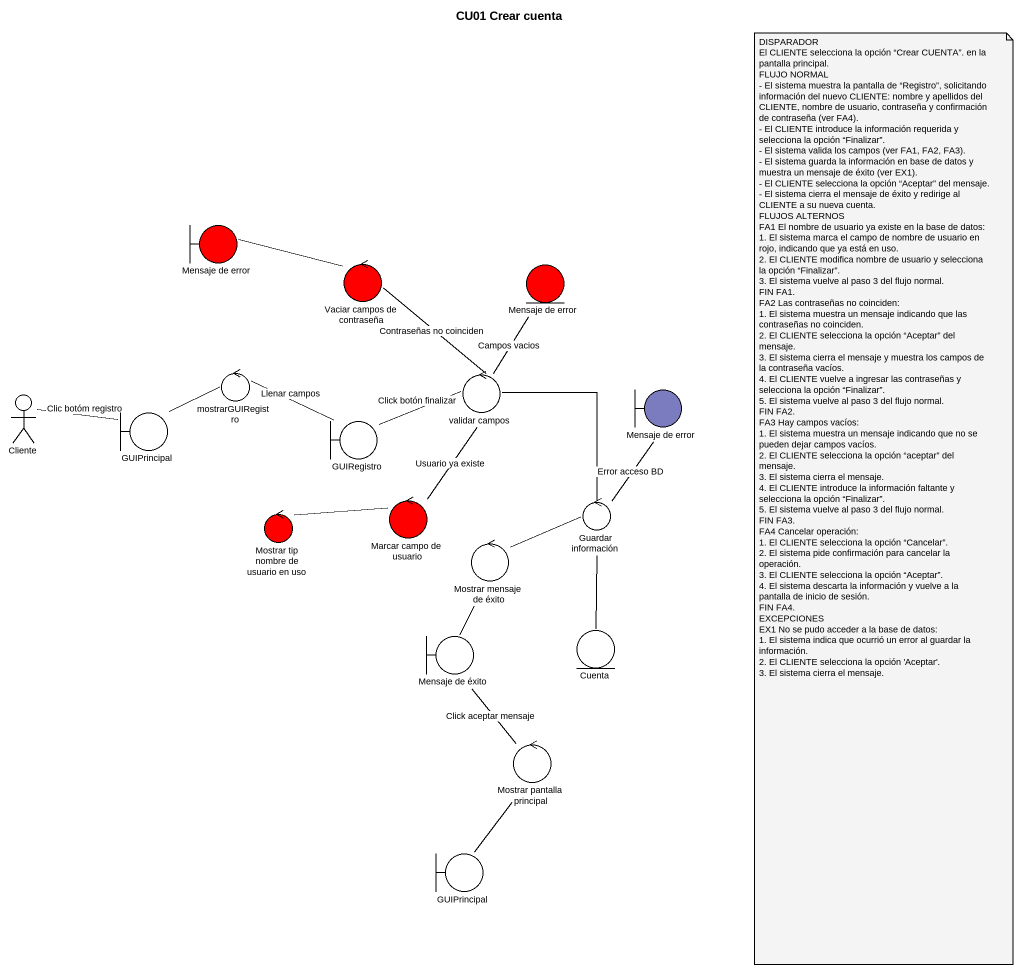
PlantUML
@startuml
title CU01 Crear cuenta
boundary "Mensaje de error" as Mensaje_de_error #FF0000
control "Vaciar campos de contraseña" as Vaciar_campos_de_contraseña #FF0000
entity "Mensaje de error" as Mensaje_de_error_2 #FF0000
actor Cliente
control mostrarGUIRegistro
control "validar campos" as validar_campos
boundary "Mensaje de error" as Mensaje_de_error_3 #7B7BC0
boundary GUIPrincipal
boundary GUIRegistro
control "Mostrar tip nombre de usuario en uso" as Mostrar_tip_nombre_de #FF0000
control "Marcar campo de usuario" as Marcar_campo_de_usuario #FF0000
control "Guardar información" as Guardar_información
control "Mostrar mensaje de éxito" as Mostrar_mensaje_de_éxito
entity Cuenta
boundary "Mensaje de éxito" as Mensaje_de_éxito
control "Mostrar pantalla principal" as Mostrar_pantalla_principal
boundary "GUIPrincipal" as GUIPrincipal_2
Vaciar_campos_de_contraseña -left- Mensaje_de_error
Vaciar_campos_de_contraseña -- validar_campos : Contraseñas no coinciden
Cliente -right- GUIPrincipal : Clic botóm registro
mostrarGUIRegistro -right- GUIRegistro : Llenar campos
validar_campos -up- Mensaje_de_error_2 : Campos vacios
validar_campos -- Guardar_información
GUIPrincipal -right- mostrarGUIRegistro
GUIRegistro -right- validar_campos : Click botón finalizar
Mostrar_tip_nombre_de -right- Marcar_campo_de_usuario
Marcar_campo_de_usuario -up- validar_campos : Usuario ya existe
Guardar_información -up- Mensaje_de_error_3 : Error acceso BD
Guardar_información -- Cuenta
Mostrar_mensaje_de_éxito -right- Guardar_información
Mostrar_mensaje_de_éxito -- Mensaje_de_éxito
Mensaje_de_éxito -- Mostrar_pantalla_principal : Click aceptar mensaje
Mostrar_pantalla_principal -- GUIPrincipal_2
note as N1
  DISPARADOR
  El CLIENTE selecciona la opción “Crear CUENTA”. en la pantalla principal.
  FLUJO NORMAL
  - El sistema muestra la pantalla de “Registro”, solicitando información del nuevo CLIENTE: nombre y apellidos del CLIENTE, nombre de usuario, contraseña y confirmación de contraseña (ver FA4).
  - El CLIENTE introduce la información requerida y selecciona la opción “Finalizar”.
  - El sistema valida los campos (ver FA1, FA2, FA3).
  - El sistema guarda la información en base de datos y muestra un mensaje de éxito (ver EX1).
  - El CLIENTE selecciona la opción “Aceptar” del mensaje.
  - El sistema cierra el mensaje de éxito y redirige al CLIENTE a su nueva cuenta.
  FLUJOS ALTERNOS
  FA1 El nombre de usuario ya existe en la base de datos:
  1. El sistema marca el campo de nombre de usuario en
  rojo, indicando que ya está en uso.
  2. El CLIENTE modifica nombre de usuario y selecciona
  la opción “Finalizar”.
  3. El sistema vuelve al paso 3 del flujo normal.
  FIN FA1.
  FA2 Las contraseñas no coinciden:
  1. El sistema muestra un mensaje indicando que las
  contraseñas no coinciden.
  2. El CLIENTE selecciona la opción “Aceptar” del
  mensaje.
  3. El sistema cierra el mensaje y muestra los campos de
  la contraseña vacíos.
  4. El CLIENTE vuelve a ingresar las contraseñas y
  selecciona la opción “Finalizar”.
  5. El sistema vuelve al paso 3 del flujo normal.
  FIN FA2.
  FA3 Hay campos vacíos:
  1. El sistema muestra un mensaje indicando que no se
  pueden dejar campos vacíos.
  2. El CLIENTE selecciona la opción “aceptar” del
  mensaje.
  3. El sistema cierra el mensaje.
  4. El CLIENTE introduce la información faltante y
  selecciona la opción “Finalizar”.
  5. El sistema vuelve al paso 3 del flujo normal.
  FIN FA3.
  FA4 Cancelar operación:
  1. El CLIENTE selecciona la opción “Cancelar”.
  2. El sistema pide confirmación para cancelar la
  operación.
  3. El CLIENTE selecciona la opción “Aceptar”.
  4. El sistema descarta la información y vuelve a la
  pantalla de inicio de sesión.
  FIN FA4.
  EXCEPCIONES
  EX1 No se pudo acceder a la base de datos:
  1. El sistema indica que ocurrió un error al guardar la
  información.
  2. El CLIENTE selecciona la opción 'Aceptar'.
  3. El sistema cierra el mensaje.
end note
@enduml
